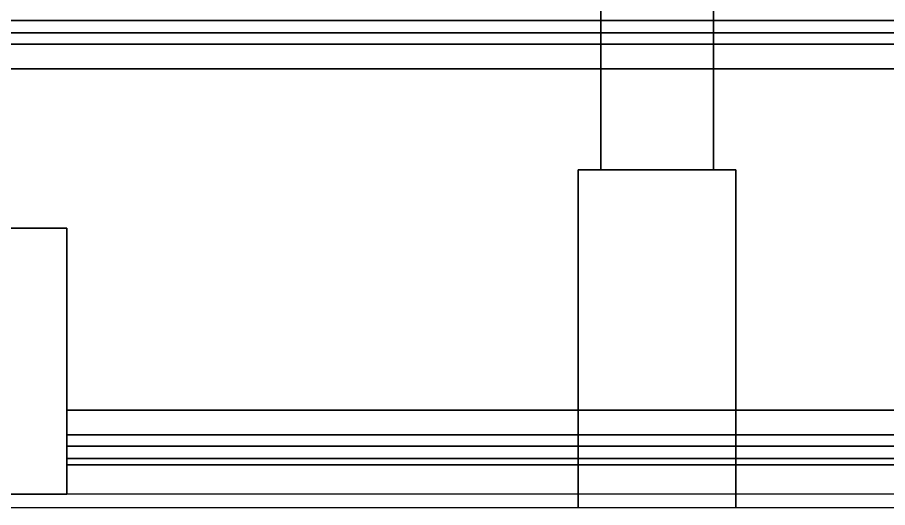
# Model space of a CAD drawing. Header units: millimetres. Extents: x 32496 to 166256, y 3504 to 23939.
# Drawn here: x 65241.1 to 65627.3, y 12081.1 to 12298.8 of the extents above; entities that cross this region are included whole.
import ezdxf

# ---------------------------------------------------------------- set-up
doc = ezdxf.new("R2010")
doc.units = ezdxf.units.MM
doc.layers.get('0').update_dxf_attribs({"lineweight": 35})

# ---------------------------------------------------------------- blocks, each defined once
blk = doc.blocks.new('DRGTJHYTHRTTR')
at = {"color": 7, "linetype": 'Continuous'}
for p, q in [((47579.04, -50735.69), (47579.04, -50335.69)), ((47629.04, -50735.69), (47629.04, -50335.69)), ((47569.04, -50885.69), (47569.04, -50735.69)), ((47569.04, -50735.69), (47639.04, -50735.69)), ((47639.04, -50885.69), (47639.04, -50735.69))]:
    blk.add_line(p, q, dxfattribs=at)
blk = doc.blocks.new('8-1250')
at = {"linetype": 'Continuous'}
for p, q in [((3761.37, -34674.01), (-7907.13, -34674.01)), ((3761.37, -34679.48), (-7907.13, -34679.48)), ((3115.87, -34684.6), (-7857.13, -34684.6)), ((3115.87, -34695.54), (-7857.13, -34695.54)), ((-7961.13, -34766.29), (-7783.13, -34766.29)), ((-7783.13, -34766.29), (-7783.13, -34884.29)), ((4052.87, -34847.03), (-7783.13, -34847.03)), ((4052.87, -34857.98), (-7783.13, -34857.98)), ((4052.87, -34863.1), (-7783.13, -34863.1)), ((4052.87, -34868.57), (-7783.13, -34868.57)), ((4052.87, -34871.29), (-7783.13, -34871.29)), ((-7783.13, -34884.29), (-7961.13, -34884.29))]:
    blk.add_line(p, q, dxfattribs=at)

msp = doc.modelspace()

# ---------------------------------------------------------------- linework, layer by layer
at = {"color": 6, "lineweight": 25}
msp.add_lwpolyline([(63904.988, 12081.132), (78477.571, 12081.132), (78477.571, 12087.168), (63904.988, 12087.168)], close=True, dxfattribs=at)

# ---------------------------------------------------------------- block references
at = {"color": 6}
msp.add_blockref('8-1250', (73046.131, 46971.457), dxfattribs=at)
msp.add_blockref('DRGTJHYTHRTTR', (17920.951, 62966.819))

doc.saveas('drawing.dxf')
